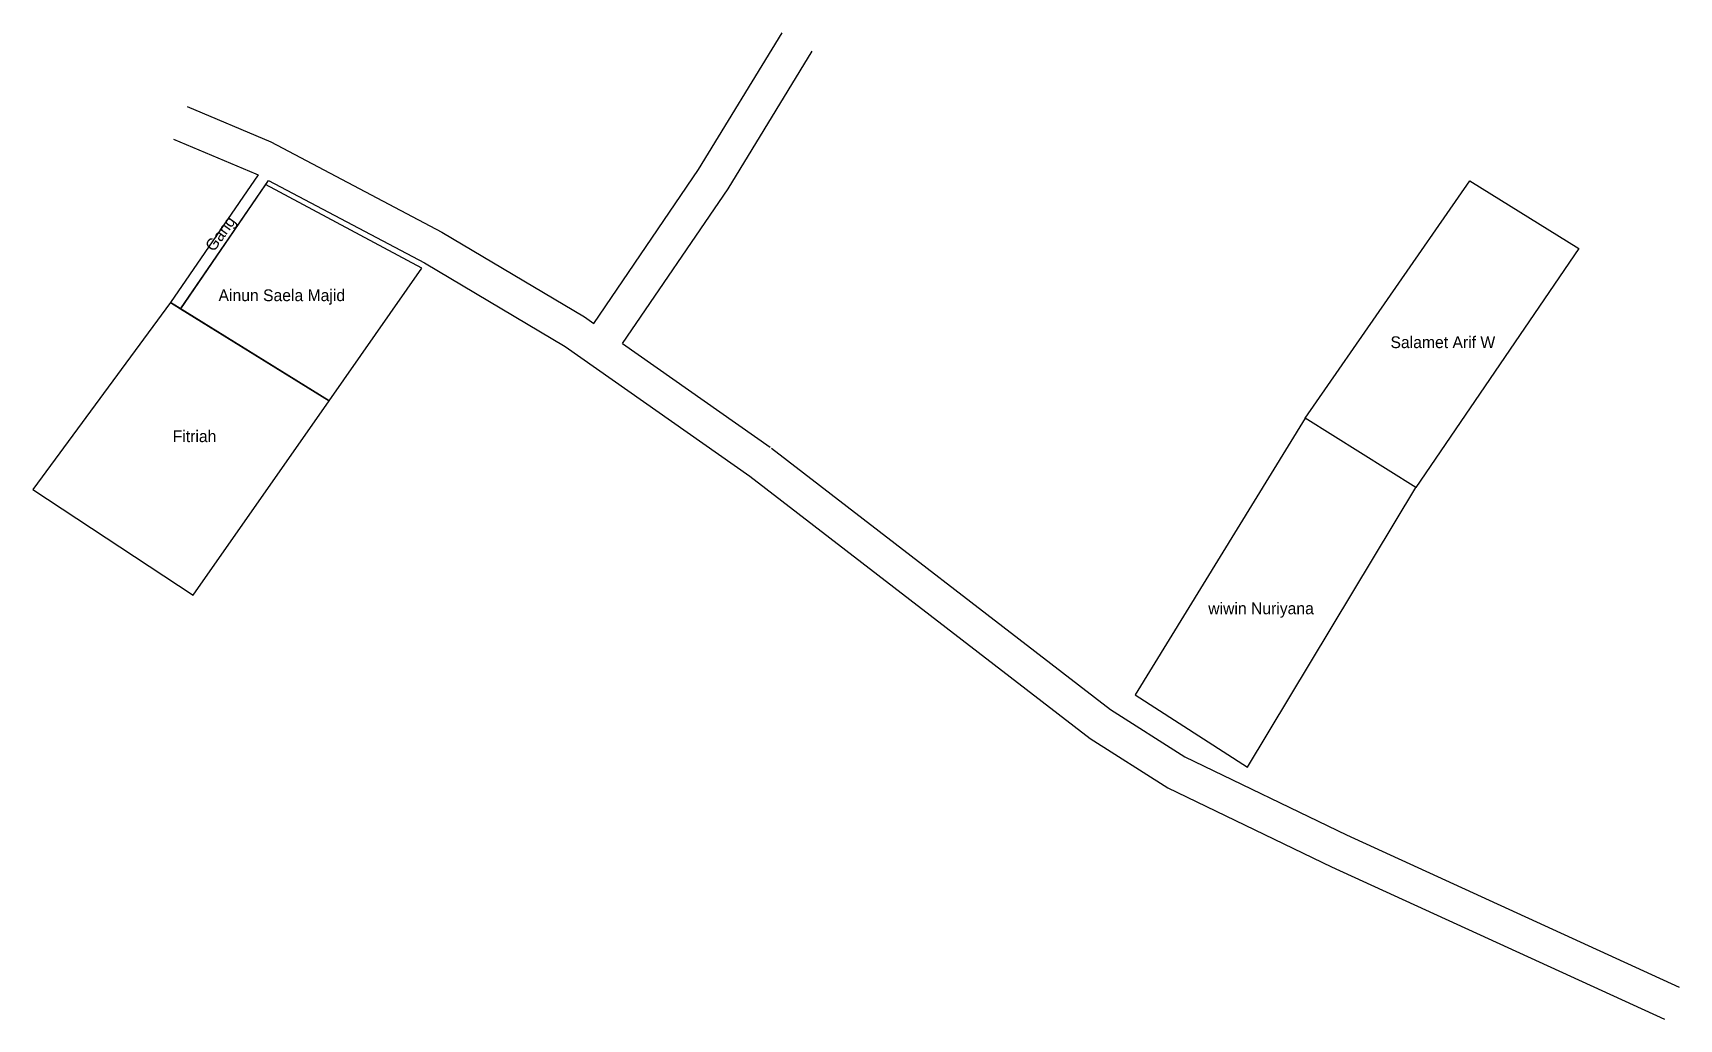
# Model space of a CAD drawing. Header units: metres. Extents: x 116617 to 118049, y 1079659 to 1080276.
# Drawn here: x 117066.4 to 117206.6, y 1080192 to 1080276.1 of the extents above.
import ezdxf
from ezdxf.enums import TextEntityAlignment as Align

# ---------------------------------------------------------------- set-up
doc = ezdxf.new("R2010")
doc.units = ezdxf.units.M
doc.header["$MEASUREMENT"] = 0
for name, color, linetype in [('020400', 7, 'CONTINUOUS'), ('040100', 20, 'CONTINUOUS'), ('tn_nama', 7, 'CONTINUOUS')]:
    doc.layers.add(name, color=color, linetype=linetype)
doc.styles.get("Standard").update_dxf_attribs({"font": 'MTCORSVA.TTF', "width": 0.75, "height": 2})

msp = doc.modelspace()

# ---------------------------------------------------------------- linework, layer by layer
at = {"layer": '020400', "color": 3}
for points in [[(117099.53, 1080256.01), (117086.22, 1080263.14), (117078.99, 1080252.57), (117091.64, 1080244.71)], [(117091.64, 1080244.71), (117078.14, 1080253.1), (117066.42, 1080237.17), (117080.05, 1080228.15)], [(117174.74, 1080243.25), (117160.27, 1080219.66), (117169.84, 1080213.5), (117184.17, 1080237.33)]]:
    msp.add_lwpolyline(points, close=True, dxfattribs=at)
at = {"layer": '020400', "color": 3, "elevation": 67.37}
msp.add_lwpolyline([(117174.74, 1080243.25), (117188.76, 1080263.47), (117198.06, 1080257.7), (117184.17, 1080237.33), (117174.74, 1080243.25)], dxfattribs=at)
at = {"layer": '040100'}
for p, q in [((117085.59, 1080263.97), (117078.14, 1080253.1)), ((117078.99, 1080252.57), (117086.47, 1080263.5)), ((117078.14, 1080253.1), (117078.99, 1080252.57))]:
    msp.add_line(p, q, dxfattribs=at)
for points in [[(117114.18, 1080251.31), (117123.09, 1080264.42), (117130.2, 1080276.06)], [(117116.63, 1080249.59), (117125.61, 1080262.79), (117132.76, 1080274.5)], [(117079.56, 1080269.79), (117086.67, 1080266.79), (117101.24, 1080259.09), (117113.37, 1080251.88), (117114.18, 1080251.31)], [(117078.39, 1080267.02), (117085.39, 1080264.07), (117085.59, 1080263.97)], [(117086.47, 1080263.5), (117099.77, 1080256.47), (117111.74, 1080249.36), (117127.47, 1080238.31)], [(117116.63, 1080249.59), (117129.2, 1080240.77)], [(117129.31, 1080240.69), (117158.17, 1080218.41), (117164.51, 1080214.38), (117178.27, 1080207.74), (117206.58, 1080194.78)], [(117127.47, 1080238.31), (117156.44, 1080215.95), (117163.05, 1080211.76), (117176.99, 1080205.03), (117205.33, 1080192.05)]]:
    msp.add_lwpolyline(points, dxfattribs=at)
at = {"layer": 'tn_nama', "color": 5, "linetype": 'Continuous'}
msp.add_lwpolyline([(117078.99, 1080252.57), (117086.47, 1080263.5)], dxfattribs=at)

# ---------------------------------------------------------------- texts
at = {"layer": 'tn_nama', "color": 5}
msp.add_text('Gang', height=1, rotation=54.015, dxfattribs=at).set_placement((117082.78, 1080258.68), align=Align.CENTER)
for s, p in [('Ainun Saela Majid', (117087.61, 1080253.21)), ('Salamet Arif W', (117186.47, 1080249.21)), ('Fitriah', (117080.18, 1080241.2)), ('wiwin Nuriyana', (117170.99, 1080226.54))]:
    msp.add_text(s, height=1, dxfattribs=at).set_placement(p, align=Align.CENTER)

doc.saveas('drawing.dxf')
